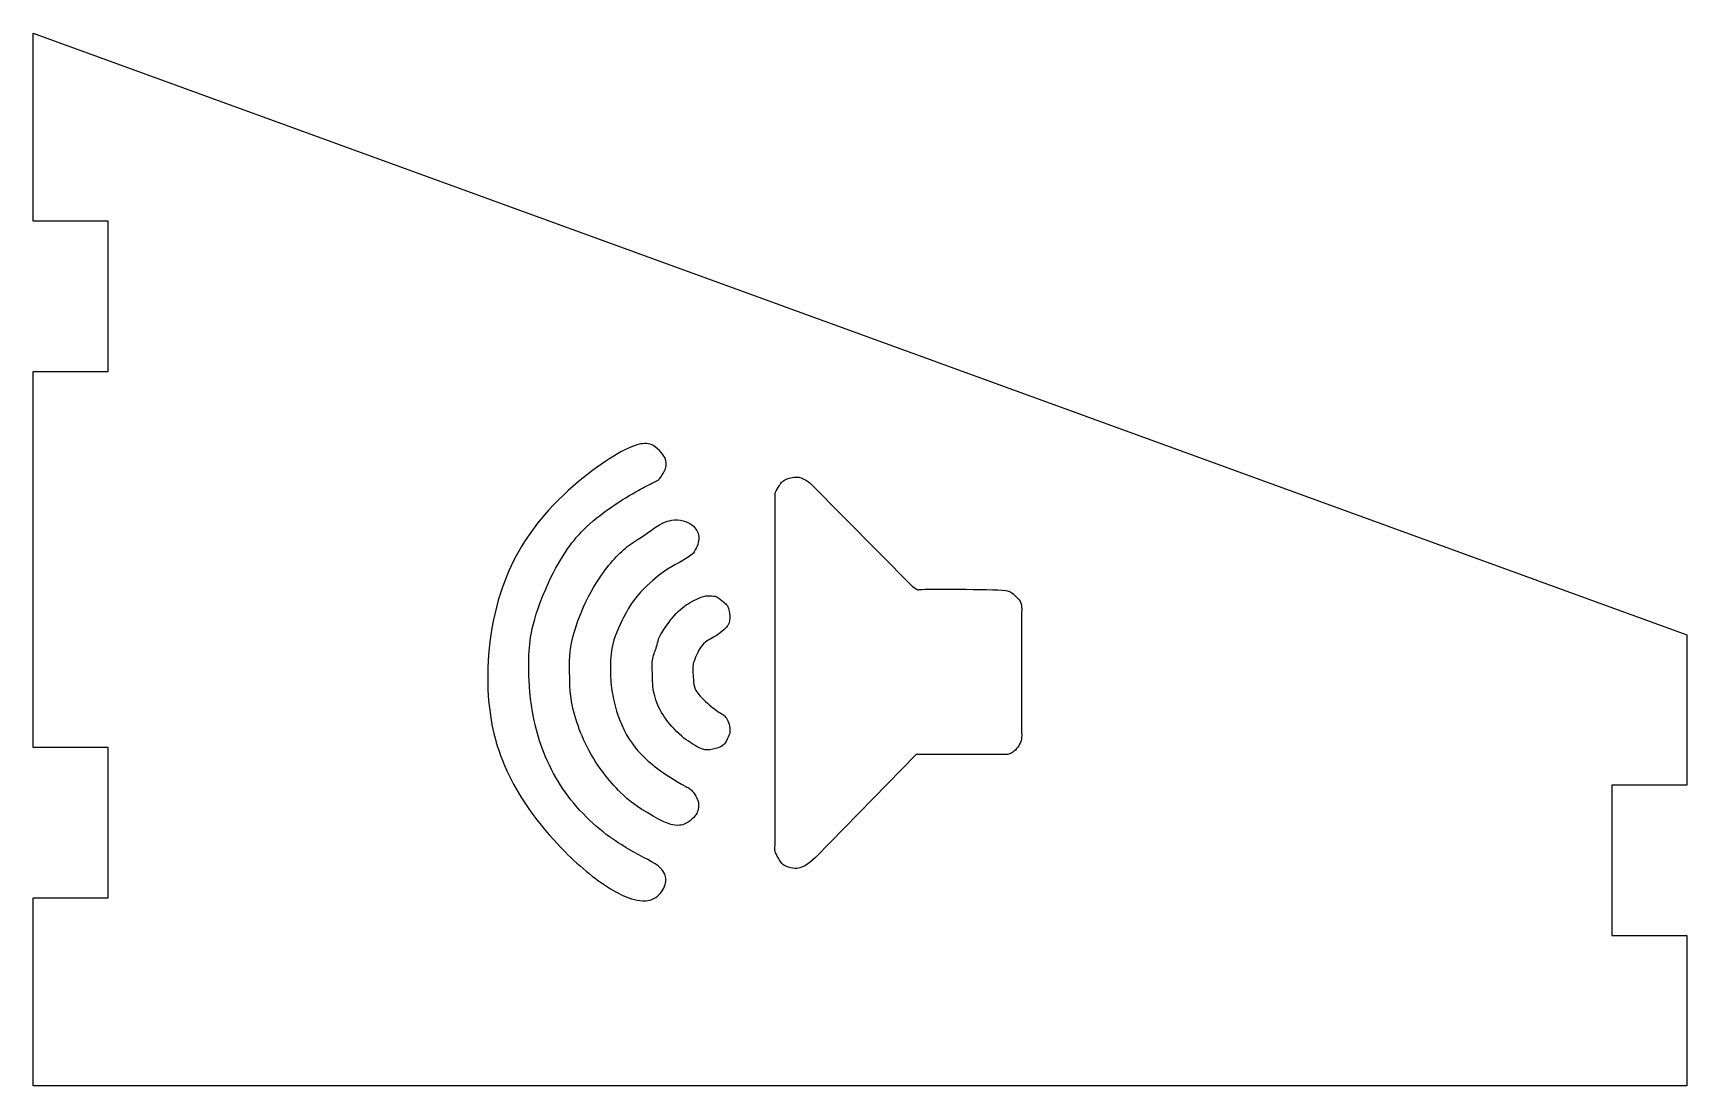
# Model space of a CAD drawing. Header units: millimetres. Extents: x 7 to 117, y 5 to 75.
import ezdxf

# ---------------------------------------------------------------- set-up
doc = ezdxf.new("R2010")
doc.units = ezdxf.units.MM
doc.layers.get('0').update_dxf_attribs({"linetype": 'CONTINUOUS'})

msp = doc.modelspace()

# ---------------------------------------------------------------- linework, layer by layer
for p, q in [((56.35, 21), (56.35, 44.43)), ((58.66, 45.09), (65.5, 38.2)), ((50.5, 40.1), (50, 39.8)), ((50.9, 40.4), (50.5, 40.1)), ((72.75, 36.49), (72.75, 28.52)), ((65.74, 27.03), (59.04, 20.18)), ((71.5, 27.03), (65.74, 27.03)), ((59.04, 20.18), (58.7, 19.9))]:
    msp.add_line(p, q)
msp.add_lwpolyline([(112, 25), (112, 15), (117, 15), (117, 5), (7, 5), (7, 17.5), (12, 17.5), (12, 27.5), (7, 27.5), (7, 52.5), (12, 52.5), (12, 62.5), (7, 62.5), (7, 75), (117, 35), (117, 25)], close=True)
for points, knots in [([(48.29, 45.13), (47.95, 44.96), (47.61, 44.79), (46.24, 44.03), (44.72, 43.09), (43.01, 41.37), (42.18, 40.39), (41.28, 38.44), (40.11, 35.91), (40.01, 34.53), (39.95, 32.76), (39.9, 30.08), (41.43, 25.89), (42.27, 24.53), (44.55, 22.03), (45.8, 21.21), (47.6, 20.16), (48.32, 19.9), (48.85, 19.36), (48.95, 19.23), (49.06, 18.96), (49.08, 18.84), (49.08, 18.56), (49.05, 18.42), (48.94, 18.11), (48.84, 17.94), (48.61, 17.68), (48.47, 17.55), (48.11, 17.37), (47.93, 17.33), (47.49, 17.29), (47.23, 17.33), (46.51, 17.51), (46.02, 17.75), (44.56, 18.59), (43.42, 19.53), (41.06, 21.89), (39.34, 23.93), (37.7, 27.88), (37.34, 29.47), (37.17, 33.16), (37.36, 35.75), (38.9, 40.08), (39.89, 41.74), (42.99, 45.14), (44.93, 46.51), (46.84, 47.56), (47.26, 47.67), (47.72, 47.72), (47.87, 47.71), (48.13, 47.64), (48.26, 47.58), (48.59, 47.34), (48.76, 47.16), (48.99, 46.84), (49.05, 46.7), (49.12, 46.45), (49.12, 46.33), (49.09, 46.11), (49.05, 46), (48.93, 45.74), (48.79, 45.5), (48.58, 45.28), (48.51, 45.24), (48.36, 45.16), (48.32, 45.15), (48.29, 45.13)], [11.182785, 11.182785, 11.182785, 11.182785, 11.577292, 11.577292, 12.833918, 12.833918, 13.477202, 13.477202, 13.477202, 14.312612, 14.312612, 14.901744, 14.901744, 15.251638, 15.251638, 15.637783, 15.637783, 16.117588, 16.117588, 16.245552, 16.245552, 16.358091, 16.358091, 16.48527, 16.48527, 16.658264, 16.658264, 16.812412, 16.812412, 16.95524, 16.95524, 17.151106, 17.151106, 17.552746, 17.552746, 18.564392, 18.564392, 19.851795, 19.851795, 20.610298, 20.610298, 21.368351, 21.368351, 21.936675, 21.936675, 22.613089, 22.613089, 23.039655, 23.039655, 23.30349, 23.30349, 23.499784, 23.499784, 23.739283, 23.739283, 23.937782, 23.937782, 24.104415, 24.104415, 24.266319, 24.266319, 24.489511, 24.489511, 24.623209, 24.623209, 24.659987, 24.659987, 24.659987, 24.659987]), ([(56.35, 44.43), (56.57, 44.83), (56.66, 44.96), (56.8, 45.14), (56.88, 45.22), (57.14, 45.37), (57.28, 45.41), (57.5, 45.46), (57.72, 45.5), (58.03, 45.45), (58.13, 45.42), (58.4, 45.28), (58.54, 45.18), (58.66, 45.09)], [0, 0, 0, 0, 0.136502, 0.136502, 0.2981956, 0.2981956, 0.4753799, 0.4753799, 0.6737701, 0.6737701, 0.7726458, 0.7726458, 0.8724768, 0.8724768, 0.8724768, 0.8724768]), ([(46.77, 41.05), (47.93, 41.72), (48.47, 42.31), (49.36, 42.6), (49.6, 42.65), (50.13, 42.62), (50.36, 42.55), (50.73, 42.37), (50.89, 42.25), (51.11, 42), (51.18, 41.88), (51.27, 41.62), (51.29, 41.49), (51.27, 41.2), (51.23, 41.04), (51.1, 40.72), (51, 40.55), (50.9, 40.4)], [0, 0, 0, 0, 0.4007766, 0.4007766, 0.5090611, 0.5090611, 0.6031611, 0.6031611, 0.6853405, 0.6853405, 0.7459263, 0.7459263, 0.8023625, 0.8023625, 0.8714642, 0.8714642, 0.9511242, 0.9511242, 0.9511242, 0.9511242]), ([(50.42, 24.9), (50.52, 24.87), (50.61, 24.82), (50.82, 24.65), (50.93, 24.52), (51.12, 24.23), (51.21, 24.04), (51.28, 23.66), (51.27, 23.51), (51.21, 23.25), (51.15, 23.13), (51.06, 22.99), (50.98, 22.88), (50.66, 22.59), (50.49, 22.48), (50.19, 22.35), (50.04, 22.32), (49.65, 22.32), (49.45, 22.37), (49, 22.52), (48.68, 22.68), (47.07, 23.61), (46.69, 23.9), (45.41, 25.16), (44.36, 26.4), (43.15, 29.06), (42.78, 30.18), (42.69, 31.97), (42.67, 32.95), (42.7, 33.71), (42.73, 34.76), (43.88, 37.5), (44.31, 38.25), (45.46, 39.9), (46.1, 40.56), (46.77, 41.05)], [0, 0, 0, 0, 0.031334, 0.031334, 0.080081, 0.080081, 0.13563, 0.13563, 0.183698, 0.183698, 0.245794, 0.245794, 0.290533, 0.290533, 0.329695, 0.329695, 0.357977, 0.357977, 0.392619, 0.392619, 0.467771, 0.467771, 0.673226, 0.673226, 0.884314, 0.884314, 1.071686, 1.071686, 1.128564, 1.128564, 1.147788, 1.147788, 1.157722, 1.157722, 1.170631, 1.170631, 1.170631, 1.170631]), ([(50, 39.8), (49.69, 39.66), (48.88, 39.26), (47.02, 37.49), (46.54, 36.8), (45.62, 34.69), (45.42, 34.23), (45.39, 32.17), (45.42, 30.88), (46.39, 28.36), (46.87, 27.66), (47.99, 26.48), (48.86, 25.76), (50.42, 24.9)], [0, 0, 0, 0, 0.1024397, 0.1024397, 0.1826117, 0.1826117, 0.2258767, 0.2258767, 0.2461003, 0.2461003, 0.2594208, 0.2594208, 0.2721478, 0.2721478, 0.2721478, 0.2721478]), ([(51.75, 37.58), (52.08, 37.58), (52.22, 37.59), (52.45, 37.53), (52.53, 37.49), (52.75, 37.34), (52.95, 37.15), (53.1, 37.02), (53.17, 36.95), (53.24, 36.8), (53.28, 36.71), (53.33, 36.43), (53.38, 36.15), (53.29, 35.74), (53.22, 35.63), (53.16, 35.54), (53.08, 35.45), (52.23, 34.67), (51.83, 34.74), (51.34, 34.08), (51.24, 33.9), (50.93, 33.22), (50.89, 33.02), (50.88, 32.55), (50.91, 32.06), (50.96, 31.62), (51, 31.45), (51.15, 31.17), (51.24, 31.06), (51.54, 30.74), (51.87, 30.4), (52.77, 29.71), (52.91, 29.74), (53.13, 29.43), (53.2, 29.33), (53.31, 29), (53.35, 28.82), (53.35, 28.52), (53.33, 28.42), (53.24, 28.18), (53.14, 27.93), (52.9, 27.66), (52.8, 27.59), (52.6, 27.49), (52.46, 27.44), (51.89, 27.32), (51.74, 27.34), (51.59, 27.37), (51.47, 27.4), (50.98, 27.64), (50.51, 27.94), (49.65, 28.66), (49.25, 29.18), (48.85, 29.71), (48.54, 30.19), (48.18, 31.57), (48.2, 32.04), (48.21, 32.52), (48.16, 32.8), (48.19, 33.39), (48.28, 33.66), (48.47, 34.19), (48.49, 34.25), (48.61, 34.79), (48.7, 34.95), (49.08, 35.53), (49.38, 35.94), (49.5, 36.1)], [0, 0, 0, 0, 0.099159, 0.099159, 0.164548, 0.164548, 0.259303, 0.259303, 0.429628, 0.429628, 0.519458, 0.519458, 0.596959, 0.596959, 0.653555, 0.653555, 1.227152, 1.227152, 4.496321, 4.496321, 5.431195, 5.431195, 7.015718, 7.015718, 8.912979, 8.912979, 10.803116, 10.803116, 12.159947, 12.159947, 13.971924, 13.971924, 16.4505, 16.4505, 17.173891, 17.173891, 17.967236, 17.967236, 18.48991, 18.48991, 18.973606, 18.973606, 19.230499, 19.230499, 19.391801, 19.391801, 19.610953, 19.610953, 19.970642, 19.970642, 20.634781, 20.634781, 21.537553, 21.537553, 22.824102, 22.824102, 23.952787, 23.952787, 25.493097, 25.493097, 27.292334, 27.292334, 28.921404, 28.921404, 31.524208, 31.524208, 34.233311, 34.233311, 34.233311, 34.233311]), ([(49.5, 36.1), (49.87, 36.56), (50.25, 36.86), (50.93, 37.29), (51.34, 37.47), (51.75, 37.58)], [0, 0, 0, 0, 0.1781774, 0.1781774, 0.3792946, 0.3792946, 0.3792946, 0.3792946]), ([(65.5, 38.2), (65.79, 38.02), (65.79, 38), (65.83, 37.99), (65.84, 37.99), (65.9, 37.99), (65.96, 38), (66.85, 38.05), (71.32, 38.03), (71.91, 37.9), (71.97, 37.87), (72.12, 37.78), (72.25, 37.66), (72.46, 37.46), (72.57, 37.35), (72.7, 37.14), (72.72, 37.06), (72.76, 36.82), (72.76, 36.65), (72.75, 36.49)], [0, 0, 0, 0, 0.101396, 0.101396, 0.133895, 0.133895, 0.220933, 0.220933, 0.579518, 0.579518, 0.658074, 0.658074, 0.748965, 0.748965, 0.92807, 0.92807, 1.055399, 1.055399, 1.248656, 1.248656, 1.248656, 1.248656]), ([(72.75, 28.52), (72.77, 28.24), (72.74, 28.06), (72.67, 27.79), (72.58, 27.64), (72.4, 27.39), (72.28, 27.27), (72.05, 27.11), (71.95, 27.07), (71.73, 27.02), (71.61, 27.02), (71.5, 27.03)], [0, 0, 0, 0, 0.0862999, 0.0862999, 0.217778, 0.217778, 0.356734, 0.356734, 0.445066, 0.445066, 0.5363948, 0.5363948, 0.5363948, 0.5363948]), ([(58.7, 19.9), (58.46, 19.7), (58.27, 19.59), (57.97, 19.48), (57.83, 19.46), (57.5, 19.47), (57.29, 19.51), (56.98, 19.64), (56.89, 19.71), (56.73, 19.87), (56.67, 19.97), (56.6, 20.09), (56.4, 20.48), (56.36, 20.55), (56.34, 20.61), (56.32, 20.78), (56.33, 20.89), (56.35, 21)], [0, 0, 0, 0, 0.0946667, 0.0946667, 0.1876936, 0.1876936, 0.2895708, 0.2895708, 0.3635023, 0.3635023, 0.4405216, 0.4405216, 0.4643779, 0.4643779, 0.5041158, 0.5041158, 0.5506737, 0.5506737, 0.5506737, 0.5506737])]:
    msp.add_open_spline(points, degree=3, knots=knots)

doc.saveas('drawing.dxf')
